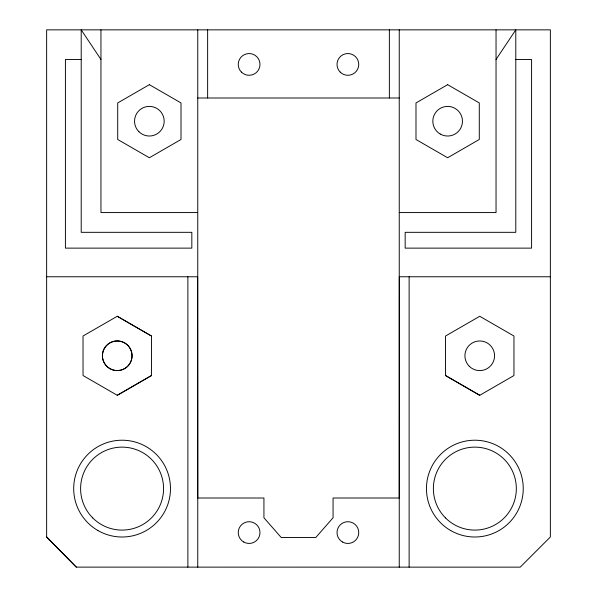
<?xml version="1.0" encoding="UTF-8"?>
<svg xmlns="http://www.w3.org/2000/svg" width="597" height="597" viewBox="0 0 597 597"><rect width="100%" height="100%" fill="white"/><g stroke="black" fill="none" stroke-linecap="round" stroke-linejoin="round"><path stroke-width="0.9" d="M117.258 316.276L83.028 336.014L83.043 375.543L117.258 395.296L151.474 375.543L151.459 336.014L117.243 316.261L151.474 336.029M197.756 567.15L197.756 29.85M496.04 59.484L515.793 29.85L515.793 232.323L405.169 232.323L405.169 248.128L531.591 248.128L531.591 59.484L515.793 59.484M46.641 537.001L76.304 567.12L520.211 567.143L550.359 536.994L550.359 29.85L46.641 29.85L46.641 537.001L76.304 567.12M151.474 375.543L117.258 395.296M479.742 395.296L513.957 375.535L513.957 336.029L479.742 316.276L445.526 336.029L445.526 375.543L479.742 395.296L445.526 375.535M81.207 59.484L65.409 59.484L65.409 248.128L191.831 248.128L191.831 232.323L81.207 232.323L81.207 29.85L100.96 59.484M197.756 97.998L399.244 97.998L399.244 498.01L333.066 498.01L333.066 517.763L315.783 537.516L281.217 537.516L263.934 517.763L263.934 498.01L197.756 498.01L197.644 276.769L46.641 276.769M197.525 212.569L100.96 212.569L100.96 29.85M399.341 212.569L496.04 212.569L496.04 29.85M550.359 276.769L399.296 276.769L399.244 567.15M409.124 276.769L409.124 567.15M399.244 29.85L399.244 97.998M389.363 29.85L389.363 97.998M207.637 29.85L207.637 97.998M187.876 276.769L187.876 567.15M149.362 84.67L117.713 102.938L117.713 139.482L149.362 157.757L181.01 139.482L181.01 102.938L149.362 84.67M447.638 84.67L415.99 102.938L415.99 139.482L447.638 157.757L479.287 139.482L479.287 102.938L447.638 84.67M342.454 541.986A10.865 10.865 0 0 0 358.752 532.584A10.865 10.865 0 0 0 342.454 523.173A10.865 10.865 0 0 0 342.454 541.986M243.68 541.986A10.865 10.865 0 0 0 259.979 532.584A10.865 10.865 0 0 0 243.68 523.173A10.865 10.865 0 0 0 243.68 541.986M92.751 517.942A41.484 41.484 0 0 0 162.153 499.346A41.484 41.484 0 0 0 111.348 448.541A41.484 41.484 0 0 0 92.751 517.942M445.519 517.942A41.484 41.484 0 0 0 514.92 499.346A41.484 41.484 0 0 0 464.115 448.541A41.484 41.484 0 0 0 445.519 517.942M97.886 530.517A48.394 48.394 0 0 0 170.481 488.607A48.394 48.394 0 0 0 97.886 446.698A48.394 48.394 0 0 0 97.886 530.517M450.653 530.517A48.394 48.394 0 0 0 523.248 488.607A48.394 48.394 0 0 0 450.653 446.698A48.394 48.394 0 0 0 450.653 530.517M340.2 72.103A10.865 10.865 0 0 0 358.379 67.23A10.865 10.865 0 0 0 345.073 53.924A10.865 10.865 0 0 0 340.2 72.103M241.434 72.103A10.865 10.865 0 0 0 259.613 67.23A10.865 10.865 0 0 0 246.307 53.924A10.865 10.865 0 0 0 241.434 72.103M138.885 131.683A14.813 14.813 0 0 0 163.668 125.042A14.813 14.813 0 0 0 145.526 106.9A14.813 14.813 0 0 0 138.885 131.683M440.235 134.041A14.813 14.813 0 0 0 462.459 121.213A14.813 14.813 0 0 0 440.235 108.378A14.813 14.813 0 0 0 440.235 134.041M109.826 368.595A14.813 14.813 0 0 0 132.049 355.76A14.813 14.813 0 0 0 109.826 342.932A14.813 14.813 0 0 0 109.826 368.595A14.813 14.813 0 0 0 132.056 355.767A14.813 14.813 0 0 0 109.833 342.939A14.813 14.813 0 0 0 109.833 368.603M469.264 366.26A14.813 14.813 0 0 0 494.055 359.618A14.813 14.813 0 0 0 475.906 341.469A14.813 14.813 0 0 0 469.264 366.26"/></g></svg>
